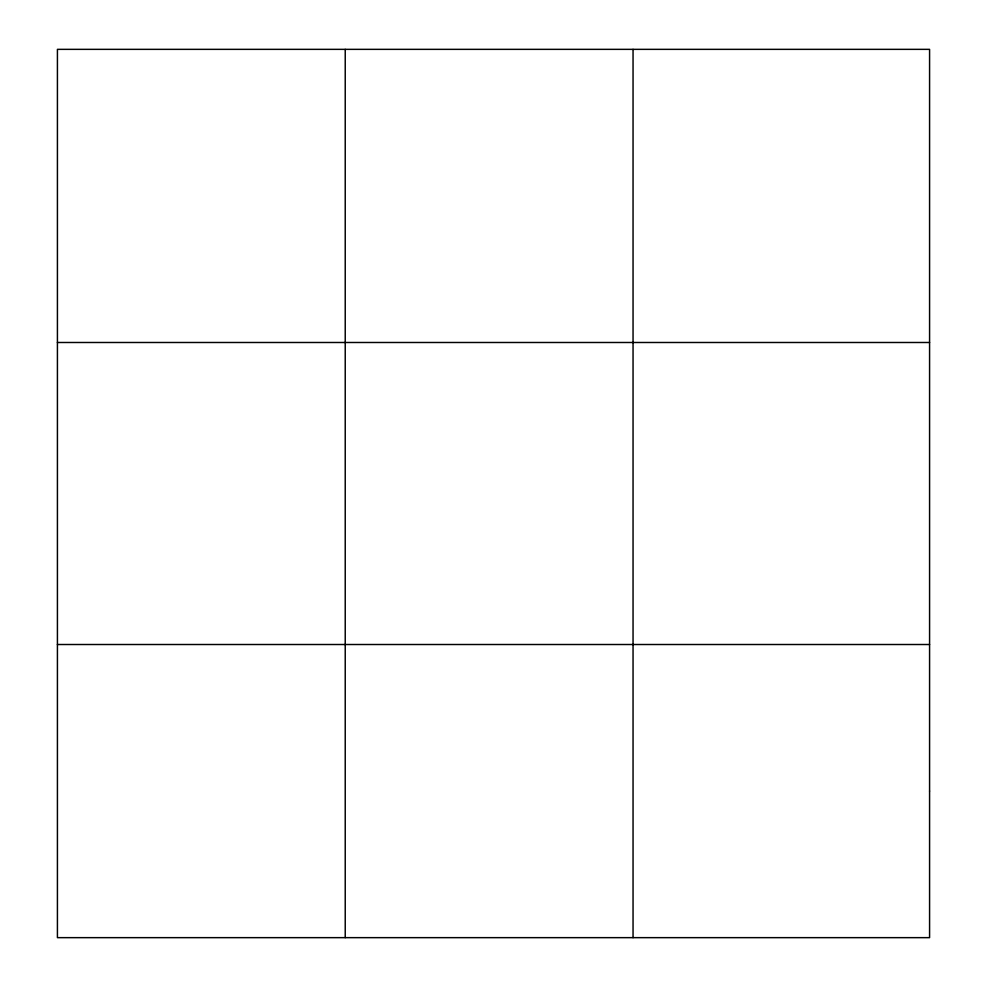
<?xml version="1.0" encoding="UTF-8"?>
<svg xmlns="http://www.w3.org/2000/svg" width="987" height="987" viewBox="0 0 987 987"><rect width="100%" height="100%" fill="white"/><g stroke="black" fill="none" stroke-linecap="round" stroke-linejoin="round"><path stroke-width="1.48" d="M345.228 49.35L345.228 937.65M633.049 49.35L633.049 937.65M57.419 342.489L929.581 342.489M57.419 644.511L929.581 644.511M929.581 791.081L929.581 937.65L57.419 937.65L57.419 49.35L929.581 49.35L929.581 791.081"/></g></svg>
